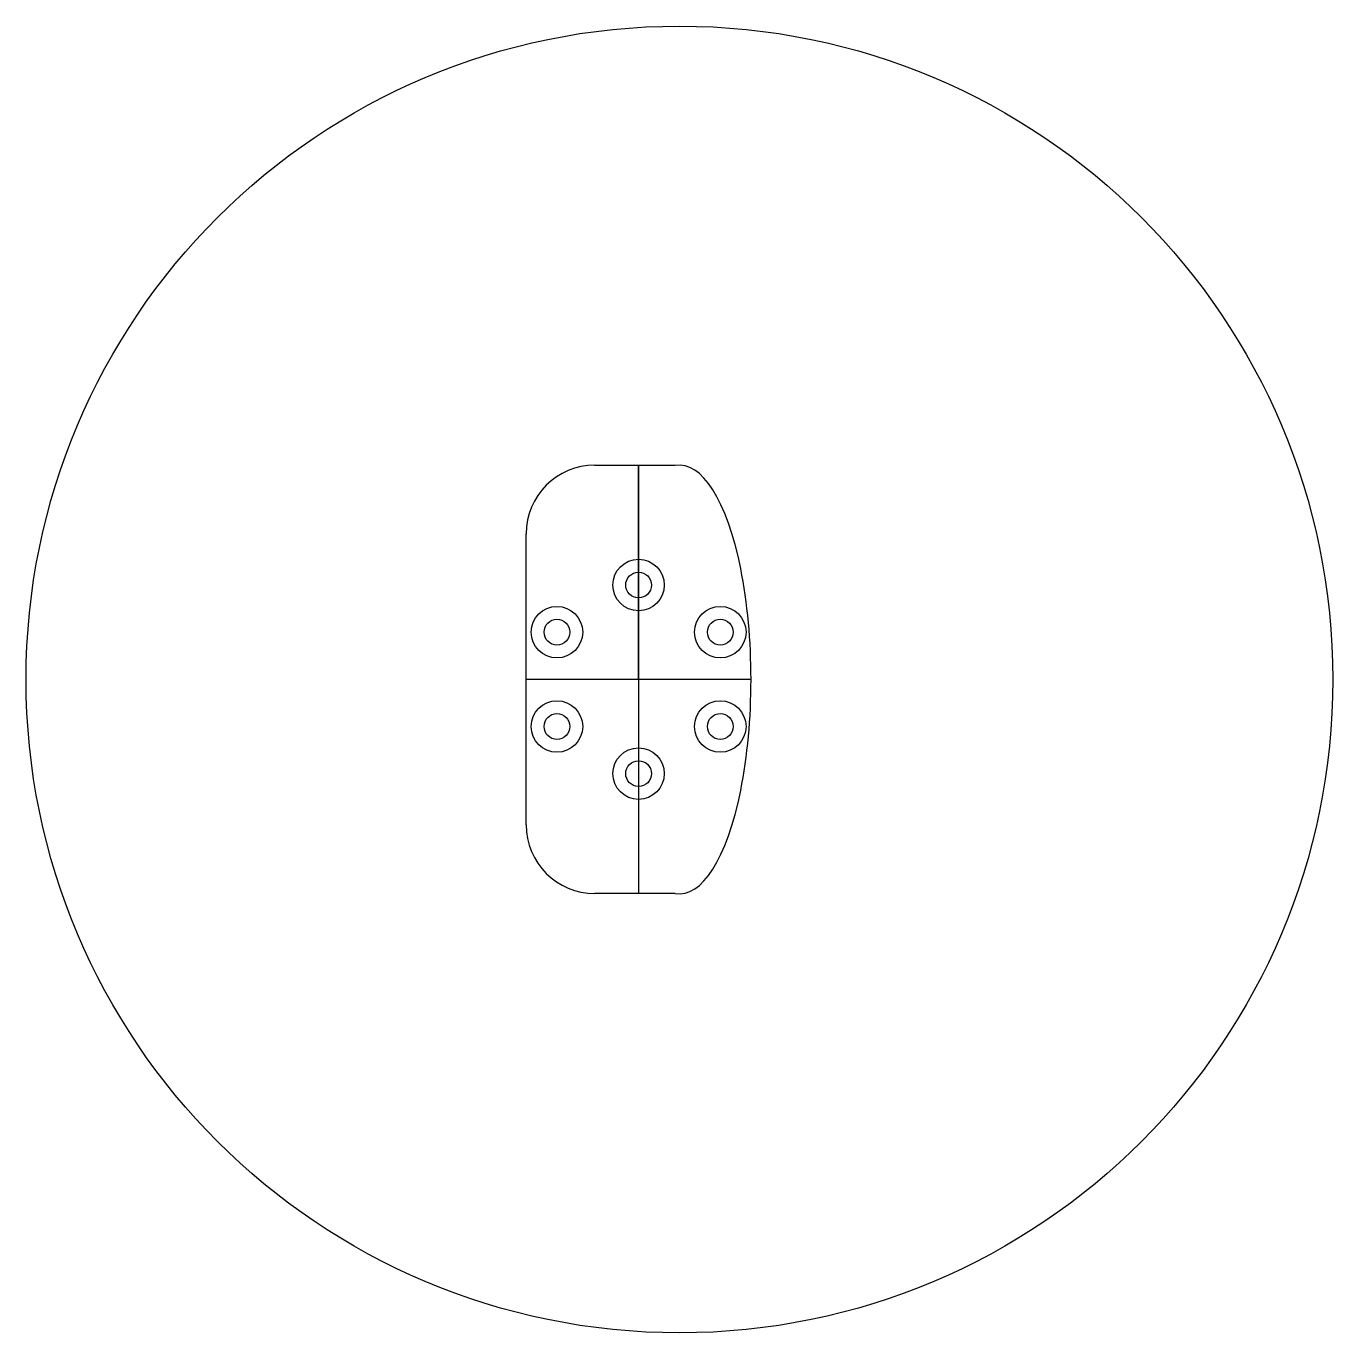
# Model space of a CAD drawing. Header units: millimetres. Extents: x -102 to 50, y -26 to 126.
import ezdxf

# ---------------------------------------------------------------- set-up
doc = ezdxf.new("R2010")
doc.units = ezdxf.units.MM
doc.layers.get('0').update_dxf_attribs({"linetype": 'CONTINUOUS'})

msp = doc.modelspace()

# ---------------------------------------------------------------- linework, layer by layer
for p, q in [((-36, 75), (-26.62, 75)), ((-30.89, 50.02), (-30.89, 75)), ((-30.89, 50.02), (-30.89, 75)), ((-30.89, 75), (-30.89, 25.05)), ((-26.62, 75), (-26.62, 74.95)), ((-44, 33.05), (-44, 67)), ((-44, 50.02), (-17.77, 50.02)), ((-26.62, 25.05), (-36, 25.05))]:
    msp.add_line(p, q)
for centre, radius in [((-26.12, 50), 76.2), ((-30.89, 61.02), 3), ((-30.89, 61.02), 1.5), ((-40.41, 55.52), 3), ((-21.36, 55.52), 3), ((-40.41, 55.52), 1.5), ((-21.36, 55.52), 1.5), ((-40.41, 44.52), 3), ((-21.36, 44.52), 3), ((-40.41, 44.52), 1.5), ((-21.36, 44.52), 1.5), ((-30.89, 39.02), 3), ((-30.89, 39.02), 1.5)]:
    msp.add_circle(centre, radius)
for centre, start, end in [((-36, 67), 90, 180), ((-36, 33.05), 180, 270)]:
    msp.add_arc(centre, 8, start, end)
msp.add_ellipse((-26.12, 50), major_axis=(0, 25), ratio=0.333807, start_param=3.081557, end_param=6.343221)

doc.saveas('drawing.dxf')
